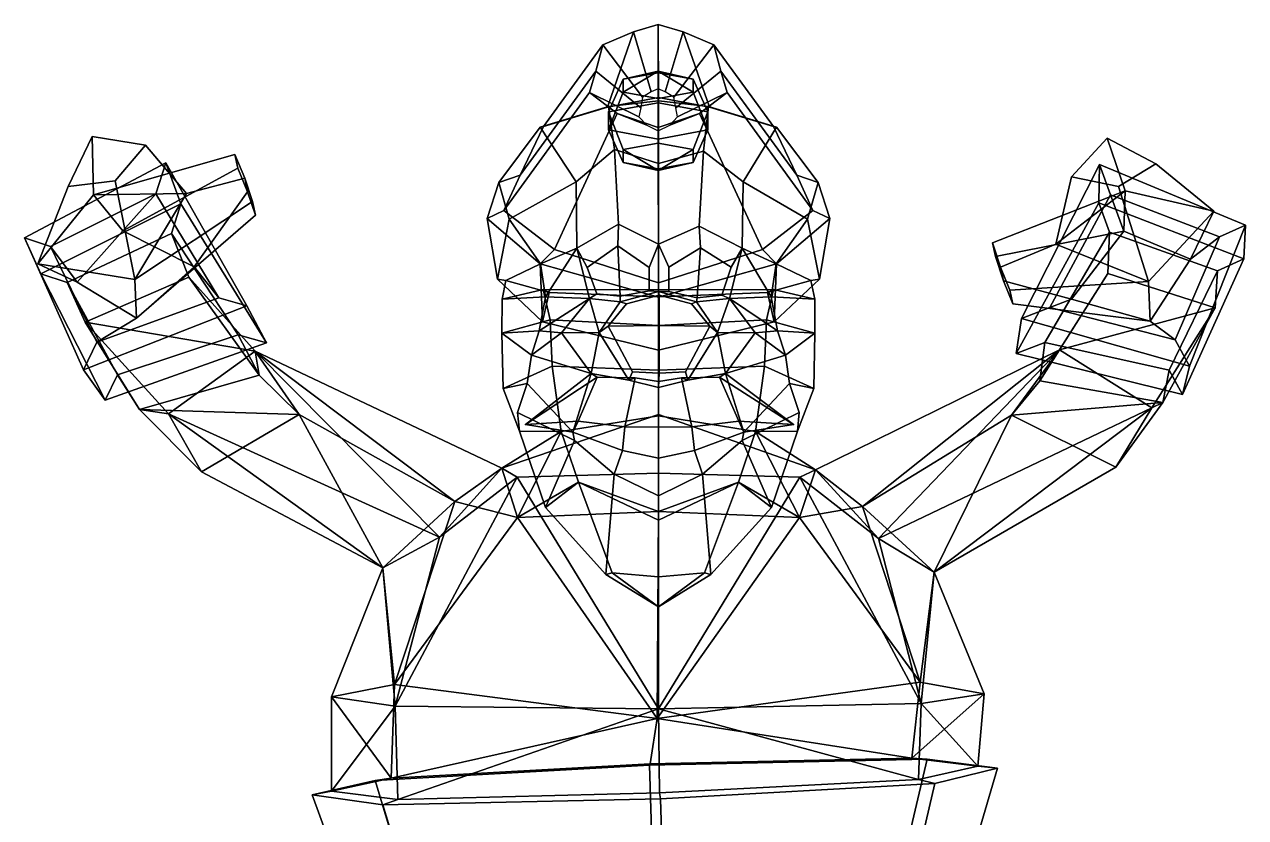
# Model space of a CAD drawing. Extents: x -248 to 226, y -170 to 325.
# Drawn here: x -247.9 to 226.1, y 16.7 to 324.8 of the extents above; entities that cross this region are included whole.
import ezdxf

# ---------------------------------------------------------------- set-up
doc = ezdxf.new("R2010")
doc.units = 0

msp = doc.modelspace()

# ---------------------------------------------------------------- linework, layer by layer
for p in [(-53.413139, 169.439423, 96.495125), (50.59343, 169.439423, 96.495125)]:
    msp.add_point(p)
for points in [[(-1.813574, 296.457397, 80.703506), (-1.841567, 324.837952, 13.379456), (-11.468075, 321.921143, 12.008176), (-21.601837, 292.663422, 74.309303)], [(-1.893398, 299.833008, -43.784161), (-4.58882, 298.639954, -43.368164), (-11.468075, 321.921143, 12.008176), (-1.841567, 324.837952, 13.379456)], [(-1.893398, 299.833008, -43.784161), (-1.841567, 324.837952, 13.379456), (7.78494, 321.921143, 12.008179), (0.802024, 298.639954, -43.368164)], [(-1.813574, 296.457397, 80.703506), (17.974686, 292.663422, 74.309303), (7.78494, 321.921143, 12.008179), (-1.841567, 324.837952, 13.379456)], [(-46.462143, 285.148621, 63.738426), (-21.601837, 292.663422, 74.309303), (-11.468075, 321.921143, 12.008176), (-23.398434, 316.923218, 9.658482)], [(-4.58882, 298.639954, -43.368164), (-7.929321, 296.595673, -42.65535), (-23.398434, 316.923218, 9.658482), (-11.468075, 321.921143, 12.008176)], [(0.802024, 298.639954, -43.368164), (7.78494, 321.921143, 12.008179), (19.715298, 316.923187, 9.658488), (4.142524, 296.595673, -42.655346)], [(42.834999, 285.148621, 63.738426), (19.715298, 316.923187, 9.658488), (7.78494, 321.921143, 12.008179), (17.974686, 292.663422, 74.309303)], [(-55.502674, 266.30191, 42.690723), (-46.462143, 285.148621, 63.738426), (-23.398434, 316.923218, 9.658482), (-26.077063, 306.629059, 4.81891)], [(-7.929321, 296.595673, -42.65535), (-8.679338, 292.385132, -41.18716), (-26.077063, 306.629059, 4.81891), (-23.398434, 316.923218, 9.658482)], [(4.142524, 296.595673, -42.655346), (19.715298, 316.923187, 9.658488), (22.393921, 306.629059, 4.818917), (4.892538, 292.385132, -41.187157)], [(51.87553, 266.30191, 42.690727), (22.393921, 306.629059, 4.818917), (19.715298, 316.923187, 9.658488), (42.834999, 285.148621, 63.738426)], [(-61.772614, 252.550323, 23.998013), (-55.502674, 266.30191, 42.690723), (-26.077063, 306.629059, 4.81891), (-28.529421, 298.325378, 0.915106)], [(-8.679338, 292.385132, -41.18716), (-9.365998, 288.988708, -40.002857), (-28.529421, 298.325378, 0.915106), (-26.077063, 306.629059, 4.81891)], [(-1.883415, 294.431396, -29.223549), (-1.883412, 306.019531, -39.895397), (-15.492301, 303.524048, -46.930126), (-21.129311, 290.902252, -39.172138)], [(-21.129311, 290.902252, -39.172138), (-15.492301, 303.524048, -46.930126), (-15.492297, 298.533081, -60.999577), (-21.129305, 283.843964, -59.06942)], [(-1.883412, 306.019531, -39.895397), (-1.883408, 306.684845, -55.97134), (-15.492301, 303.524048, -46.930126)], [(-15.492301, 303.524048, -46.930126), (-1.883408, 306.684845, -55.97134), (-15.492297, 298.533081, -60.999577)], [(-1.883408, 306.684845, -55.97134), (-1.883405, 296.037567, -68.034355), (-15.492297, 298.533081, -60.999577)], [(-1.883415, 294.431396, -29.223549), (17.362482, 290.902252, -39.172127), (11.725513, 303.524048, -46.930119), (-1.883412, 306.019531, -39.895397)], [(-1.883412, 306.019531, -39.895397), (11.725513, 303.524048, -46.930119), (-1.883408, 306.684845, -55.97134)], [(-1.883408, 306.684845, -55.97134), (11.725516, 298.533081, -60.999565), (-1.883405, 296.037567, -68.034355)], [(11.725513, 303.524048, -46.930119), (11.725516, 298.533081, -60.999565), (-1.883408, 306.684845, -55.97134)], [(4.892538, 292.385132, -41.187157), (22.393921, 306.629059, 4.818917), (24.846283, 298.325378, 0.915114), (5.579199, 288.988708, -40.002853)], [(17.362482, 290.902252, -39.172127), (17.362488, 283.843933, -59.069408), (11.725516, 298.533081, -60.999565), (11.725513, 303.524048, -46.930119)], [(58.14547, 252.550293, 23.998014), (24.846283, 298.325378, 0.915114), (22.393921, 306.629059, 4.818917), (51.87553, 266.30191, 42.690727)], [(-42.184704, 237.411621, 8.574644), (-61.772614, 252.550323, 23.998013), (-28.529421, 298.325378, 0.915106), (-17.81176, 290.208313, -2.900937)], [(-9.365998, 288.988708, -40.002857), (-6.365054, 285.66864, -38.84515), (-17.81176, 290.208313, -2.900937), (-28.529421, 298.325378, 0.915106)], [(-1.813574, 295.208679, 85.445465), (-1.813574, 296.457397, 80.703506), (-21.601837, 292.663422, 74.309303), (-21.213173, 292.98526, 79.699554)], [(-1.813576, 270.851593, 101.093689), (-1.813574, 295.208679, 85.445465), (-21.213173, 292.98526, 79.699554), (-18.856348, 276.205322, 93.441811)], [(-1.883415, 294.431396, -29.223549), (-21.129311, 290.902252, -39.172138), (-15.492303, 276.213135, -37.241924), (-1.883414, 278.708618, -30.207195)], [(-15.492297, 298.533081, -60.999577), (-1.883405, 296.037567, -68.034355), (-1.883405, 280.314789, -69.018028), (-21.129305, 283.843964, -59.06942)], [(-1.883415, 294.431396, -29.223549), (-1.883414, 278.708618, -30.207195), (11.725509, 276.213135, -37.241913), (17.362482, 290.902252, -39.172127)], [(11.725516, 298.533081, -60.999565), (17.362488, 283.843933, -59.069408), (-1.883405, 280.314789, -69.018028), (-1.883405, 296.037567, -68.034355)], [(-1.813576, 270.851593, 101.093689), (15.63292, 275.529144, 93.883102), (17.586021, 292.98526, 79.699554), (-1.813574, 295.208679, 85.445465)], [(-1.813574, 295.208679, 85.445465), (17.586021, 292.98526, 79.699554), (17.974686, 292.663422, 74.309303), (-1.813574, 296.457397, 80.703506)], [(5.579199, 288.988708, -40.002853), (24.846283, 298.325378, 0.915114), (14.128613, 290.208313, -2.900933), (2.57825, 285.66864, -38.84515)], [(38.557545, 237.411621, 8.574646), (14.128613, 290.208313, -2.900933), (24.846283, 298.325378, 0.915114), (58.14547, 252.550293, 23.998014)], [(-18.856348, 276.205322, 93.441811), (-21.213173, 292.98526, 79.699554), (-47.704494, 284.960144, 69.068481), (-33.797085, 263.693451, 87.527695)], [(-21.213173, 292.98526, 79.699554), (-21.601837, 292.663422, 74.309303), (-46.462143, 285.148621, 63.738426), (-47.704494, 284.960144, 69.068481)], [(-1.813577, 224.442627, -6.000976), (-42.184704, 237.411621, 8.574644), (-17.81176, 290.208313, -2.900937), (-1.841574, 284.739929, -5.47179)], [(-21.129311, 290.902252, -39.172138), (-21.129305, 283.843964, -59.06942), (-15.4923, 271.222168, -51.311371), (-15.492303, 276.213135, -37.241924)], [(-6.365054, 285.66864, -38.84515), (-1.893402, 283.431946, -38.065243), (-1.841574, 284.739929, -5.47179), (-17.81176, 290.208313, -2.900937)], [(2.57825, 285.66864, -38.84515), (14.128613, 290.208313, -2.900933), (-1.841574, 284.739929, -5.47179), (-1.893402, 283.431946, -38.065243)], [(-1.813577, 224.442627, -6.000976), (-1.841574, 284.739929, -5.47179), (14.128613, 290.208313, -2.900933), (38.557545, 237.411621, 8.574646)], [(17.362482, 290.902252, -39.172127), (11.725509, 276.213135, -37.241913), (11.725512, 271.222168, -51.311363), (17.362488, 283.843933, -59.069408)], [(15.63292, 275.529144, 93.883102), (31.041971, 263.693451, 87.527702), (44.077351, 284.960144, 69.068481), (17.586021, 292.98526, 79.699554)], [(17.586021, 292.98526, 79.699554), (44.077351, 284.960144, 69.068481), (42.834999, 285.148621, 63.738426), (17.974686, 292.663422, 74.309303)], [(-47.704494, 284.960144, 69.068481), (-46.462143, 285.148621, 63.738426), (-55.502674, 266.30191, 42.690723), (-63.801353, 263.389435, 45.846539)], [(-33.797085, 263.693451, 87.527695), (-47.704494, 284.960144, 69.068481), (-63.801353, 263.389435, 45.846539), (-59.754292, 249.1474, 74.25824)], [(31.041971, 263.693451, 87.527702), (56.127144, 249.1474, 74.25824), (60.174206, 263.389435, 45.846542), (44.077351, 284.960144, 69.068481)], [(44.077351, 284.960144, 69.068481), (60.174206, 263.389435, 45.846542), (51.87553, 266.30191, 42.690727), (42.834999, 285.148621, 63.738426)], [(-231.010559, 261.83725, 195.453751), (-221.608002, 281.278259, 198.486115), (-221.176575, 258.592224, 133.248474), (-242.788651, 231.794189, 144.835037)], [(-212.694489, 264.001587, 209.846008), (-200.931259, 277.901917, 203.319778), (-221.608002, 281.278259, 198.486115), (-231.010559, 261.83725, 195.453751)], [(-200.931259, 277.901917, 203.319778), (-185.027969, 259.170502, 154.358673), (-221.176575, 258.592224, 133.248474), (-221.608002, 281.278259, 198.486115)], [(-15.4923, 271.222168, -51.311371), (-21.129305, 283.843964, -59.06942), (-1.883405, 280.314789, -69.018028), (-1.883407, 268.726685, -58.346149)], [(11.725512, 271.222168, -51.311363), (-1.883407, 268.726685, -58.346149), (-1.883405, 280.314789, -69.018028), (17.362488, 283.843933, -59.069408)], [(158.518997, 265.571259, 201.736557), (172.357208, 280.592896, 195.017548), (179.34166, 260.117859, 129.421951), (152.47113, 239.433533, 153.974564)], [(176.858475, 261.827576, 206.618484), (191.242599, 270.696289, 190.440002), (172.357208, 280.592896, 195.017548), (158.518997, 265.571259, 201.736557)], [(191.242599, 270.696289, 190.440002), (213.757523, 252.223633, 137.948044), (179.34166, 260.117859, 129.421951), (172.357208, 280.592896, 195.017548)], [(-212.694489, 264.001587, 209.846008), (-205.104584, 225.738159, 152.950684), (-185.027969, 259.170502, 154.358673), (-200.931259, 277.901917, 203.319778)], [(-18.856348, 276.205322, 93.441811), (-33.797085, 263.693451, 87.527695), (-33.504375, 237.858215, 93.541519), (-17.287659, 247.240112, 104.355225)], [(-1.813576, 270.851593, 101.093689), (-18.856348, 276.205322, 93.441811), (-17.287659, 247.240112, 104.355225), (-1.813578, 239.397949, 107.208168)], [(-1.883414, 278.708618, -30.207195), (-15.492303, 276.213135, -37.241924), (-1.88342, 268.061371, -42.270145)], [(-15.492303, 276.213135, -37.241924), (-15.4923, 271.222168, -51.311371), (-1.88342, 268.061371, -42.270145)], [(-1.883414, 278.708618, -30.207195), (-1.88342, 268.061371, -42.270145), (11.725509, 276.213135, -37.241913)], [(11.725509, 276.213135, -37.241913), (-1.88342, 268.061371, -42.270145), (11.725512, 271.222168, -51.311363)], [(-1.813576, 270.851593, 101.093689), (-1.813578, 239.397949, 107.208168), (14.064224, 246.458923, 104.443481), (15.63292, 275.529144, 93.883102)], [(15.63292, 275.529144, 93.883102), (14.064224, 246.458923, 104.443481), (30.749256, 237.858215, 93.541519), (31.041971, 263.693451, 87.527702)], [(-247.935455, 241.926727, 101.74865), (-193.038498, 271.009979, 99.54921), (-187.213577, 255.189148, 71.886337), (-241.625198, 227.972168, 72.380867)], [(-247.935455, 241.926727, 101.74865), (-237.836441, 238.554688, 105.796829), (-196.910049, 258.958496, 104.555634), (-193.038498, 271.009979, 99.54921)], [(-166.237793, 274.319458, 148.898087), (-165.043549, 269.001221, 137.161285), (-209.768616, 244.678558, 101.856155), (-221.176575, 258.592224, 133.248474)], [(-162.406799, 265.128998, 154.388855), (-166.237793, 274.319458, 148.898087), (-221.176575, 258.592224, 133.248474), (-185.027969, 259.170502, 154.358673)], [(-161.653488, 215.563416, 135.132568), (-193.038498, 271.009979, 99.54921), (-196.910049, 258.958496, 104.555634), (-172.471313, 218.582489, 131.087677)], [(-153.933517, 201.178131, 106.310234), (-187.213577, 255.189148, 71.886337), (-193.038498, 271.009979, 99.54921), (-161.653488, 215.563416, 135.132568)], [(-162.406799, 265.128998, 154.388855), (-161.328598, 259.763336, 142.641617), (-165.043549, 269.001221, 137.161285), (-166.237793, 274.319458, 148.898087)], [(-1.88342, 268.061371, -42.270145), (-15.4923, 271.222168, -51.311371), (-1.883407, 268.726685, -58.346149)], [(-1.88342, 268.061371, -42.270145), (-1.883407, 268.726685, -58.346149), (11.725512, 271.222168, -51.311363)], [(137.137772, 196.921814, 101.51252), (139.211212, 210.571381, 131.623184), (169.39357, 270.468567, 102.867844), (169.171524, 255.519714, 74.128571)], [(139.211212, 210.571381, 131.623184), (150.120117, 214.820282, 129.289978), (173.745941, 258.621307, 107.965935), (169.39357, 270.468567, 102.867844)], [(226.141708, 246.784668, 111.98214), (225.488586, 233.726776, 81.550575), (169.171524, 255.519714, 74.128571), (169.39357, 270.468567, 102.867844)], [(226.141708, 246.784668, 111.98214), (169.39357, 270.468567, 102.867844), (173.745941, 258.621307, 107.965935), (215.976563, 242.254578, 114.410393)], [(176.858475, 261.827576, 206.618484), (188.410141, 224.900848, 149.506729), (213.757523, 252.223633, 137.948044), (191.242599, 270.696289, 190.440002)], [(-161.328598, 259.763336, 142.641617), (-182.004105, 230.623779, 113.373299), (-209.768616, 244.678558, 101.856155), (-165.043549, 269.001221, 137.161285)], [(-63.801353, 263.389435, 45.846539), (-55.502674, 266.30191, 42.690723), (-61.772614, 252.550323, 23.998013), (-68.327042, 249.451416, 24.040426)], [(60.174206, 263.389435, 45.846542), (64.699898, 249.451416, 24.04043), (58.14547, 252.550293, 23.998014), (51.87553, 266.30191, 42.690727)], [(176.858475, 261.827576, 206.618484), (158.518997, 265.571259, 201.736557), (152.47113, 239.433533, 153.974564), (188.410141, 224.900848, 149.506729)], [(-212.694489, 264.001587, 209.846008), (-231.010559, 261.83725, 195.453751), (-242.788651, 231.794189, 144.835037), (-205.104584, 225.738159, 152.950684)], [(-159.434402, 256.033051, 159.780457), (-162.406799, 265.128998, 154.388855), (-185.027969, 259.170502, 154.358673), (-205.104584, 225.738159, 152.950684)], [(-159.434402, 256.033051, 159.780457), (-158.24733, 250.694855, 148.008301), (-161.328598, 259.763336, 142.641617), (-162.406799, 265.128998, 154.388855)], [(-59.754292, 249.1474, 74.25824), (-63.801353, 263.389435, 45.846539), (-68.327042, 249.451416, 24.040426), (-64.327713, 225.882294, 44.39817)], [(-47.588753, 231.880981, 77.827042), (-33.504375, 237.858215, 93.541519), (-33.797085, 263.693451, 87.527695), (-59.754292, 249.1474, 74.25824)], [(43.961597, 231.880981, 77.827042), (56.127144, 249.1474, 74.25824), (31.041971, 263.693451, 87.527702), (30.749256, 237.858215, 93.541519)], [(56.127144, 249.1474, 74.25824), (60.700558, 225.882263, 44.398174), (64.699898, 249.451416, 24.04043), (60.174206, 263.389435, 45.846542)], [(-242.788651, 231.794189, 144.835037), (-221.176575, 258.592224, 133.248474), (-209.768616, 244.678558, 101.856155), (-227.404694, 224.691528, 109.40757)], [(-227.404694, 224.691528, 109.40757), (-209.768616, 244.678558, 101.856155), (-196.910049, 258.958496, 104.555634), (-237.836441, 238.554688, 105.796829)], [(-182.004105, 230.623779, 113.373299), (-172.471313, 218.582489, 131.087677), (-196.910049, 258.958496, 104.555634), (-209.768616, 244.678558, 101.856155)], [(-159.434402, 256.033051, 159.780457), (-205.104584, 225.738159, 152.950684), (-204.487869, 210.670288, 120.308907), (-158.24733, 250.694855, 148.008301)], [(-158.24733, 250.694855, 148.008301), (-204.487869, 210.670288, 120.308907), (-182.004105, 230.623779, 113.373299), (-161.328598, 259.763336, 142.641617)], [(127.924568, 239.960693, 150.88118), (179.34166, 260.117859, 129.421951), (178.908676, 244.492615, 99.980652), (129.045425, 234.617676, 139.148392)], [(130.985168, 230.510315, 156.414047), (152.47113, 239.433533, 153.974564), (179.34166, 260.117859, 129.421951), (127.924568, 239.960693, 150.88118)], [(158.565781, 218.100586, 111.455566), (178.908676, 244.492615, 99.980652), (173.745941, 258.621307, 107.965935), (150.120117, 214.820282, 129.289978)], [(204.769363, 233.689667, 108.931732), (215.976563, 242.254578, 114.410393), (173.745941, 258.621307, 107.965935), (178.908676, 244.492615, 99.980652)], [(213.757523, 252.223633, 137.948044), (204.769363, 233.689667, 108.931732), (178.908676, 244.492615, 99.980652), (179.34166, 260.117859, 129.421951)], [(-241.625198, 227.972168, 72.380867), (-187.213577, 255.189148, 71.886337), (-190.836044, 243.664459, 76.692802), (-231.389969, 224.514404, 76.503471)], [(-153.933517, 201.178131, 106.310234), (-164.956863, 204.215881, 102.207535), (-190.836044, 243.664459, 76.692802), (-187.213577, 255.189148, 71.886337)], [(-68.327042, 249.451416, 24.040426), (-61.772614, 252.550323, 23.998013), (-42.184704, 237.411621, 8.574644), (-47.713421, 231.867279, 7.644944)], [(64.699898, 249.451416, 24.04043), (44.086266, 231.867279, 7.644946), (38.557545, 237.411621, 8.574646), (58.14547, 252.550293, 23.998014)], [(137.137772, 196.921814, 101.51252), (169.171524, 255.519714, 74.128571), (173.252365, 244.181641, 79.010948), (148.255264, 201.212036, 99.152489)], [(225.488586, 233.726776, 81.550575), (215.187698, 229.094574, 84.029808), (173.252365, 244.181641, 79.010948), (169.171524, 255.519714, 74.128571)], [(188.410141, 224.900848, 149.506729), (189.057068, 209.592529, 119.916183), (204.769363, 233.689667, 108.931732), (213.757523, 252.223633, 137.948044)], [(-64.327713, 225.882294, 44.39817), (-68.327042, 249.451416, 24.040426), (-47.713421, 231.867279, 7.644944), (-46.818092, 209.296234, 23.993988)], [(-59.754292, 249.1474, 74.25824), (-64.327713, 225.882294, 44.39817), (-61.022167, 225.398315, 42.316868), (-47.588753, 231.880981, 77.827042)], [(-17.546507, 238.771973, 104.469688), (-17.287659, 247.240112, 104.355225), (-33.504375, 237.858215, 93.541519), (-29.483639, 230.403259, 94.654114)], [(-17.546507, 238.771973, 104.469688), (-5.398633, 230.400055, 106.095718), (-1.813578, 239.397949, 107.208168), (-17.287659, 247.240112, 104.355225)], [(60.700558, 225.882263, 44.398174), (43.190941, 209.296234, 23.99399), (44.086266, 231.867279, 7.644946), (64.699898, 249.451416, 24.04043)], [(56.127144, 249.1474, 74.25824), (43.961597, 231.880981, 77.827042), (57.39502, 225.398315, 42.316872), (60.700558, 225.882263, 44.398174)], [(204.423172, 192.089966, 138.194427), (226.141708, 246.784668, 111.98214), (215.976563, 242.254578, 114.410393), (198.790054, 202.353821, 133.853119)], [(201.718323, 180.997375, 105.987389), (225.488586, 233.726776, 81.550575), (226.141708, 246.784668, 111.98214), (204.423172, 192.089966, 138.194427)], [(-216.626587, 178.842041, 102.445351), (-225.022888, 190.692078, 133.376465), (-247.935455, 241.926727, 101.74865), (-241.625198, 227.972168, 72.380867)], [(-225.022888, 190.692078, 133.376465), (-219.845688, 201.327515, 129.375137), (-237.836441, 238.554688, 105.796829), (-247.935455, 241.926727, 101.74865)], [(-231.389969, 224.514404, 76.503471), (-190.836044, 243.664459, 76.692802), (-184.049515, 226.576111, 45.561184), (-224.359558, 209.202209, 44.556633)], [(-184.049515, 226.576111, 45.561184), (-190.836044, 243.664459, 76.692802), (-164.956863, 204.215881, 102.207535), (-156.761765, 188.547821, 70.711342)], [(14.571095, 238.076782, 104.268639), (14.064224, 246.458923, 104.443481), (-1.813578, 239.397949, 107.208168), (2.224615, 230.519318, 106.276031)], [(14.571095, 238.076782, 104.268639), (26.49044, 230.522705, 92.15062), (30.749256, 237.858215, 93.541519), (14.064224, 246.458923, 104.443481)], [(132.225403, 225.199341, 144.657959), (129.045425, 234.617676, 139.148392), (178.908676, 244.492615, 99.980652), (158.565781, 218.100586, 111.455566)], [(172.700943, 228.047913, 46.659046), (146.221512, 186.371063, 66.285088), (148.255264, 201.212036, 99.152489), (173.252365, 244.181641, 79.010948)], [(215.187698, 229.094574, 84.029808), (214.327408, 214.742432, 50.89727), (172.700943, 228.047913, 46.659046), (173.252365, 244.181641, 79.010948)], [(189.057068, 209.592529, 119.916183), (198.790054, 202.353821, 133.853119), (215.976563, 242.254578, 114.410393), (204.769363, 233.689667, 108.931732)], [(-204.487869, 210.670288, 120.308907), (-227.404694, 224.691528, 109.40757), (-237.836441, 238.554688, 105.796829), (-219.845688, 201.327515, 129.375137)], [(-47.713421, 231.867279, 7.644944), (-42.184704, 237.411621, 8.574644), (-1.813577, 224.442627, -6.000976), (-1.813578, 218.926941, -7.836908)], [(-45.616001, 218.933289, 78.655991), (-33.504375, 237.858215, 93.541519), (-47.588753, 231.880981, 77.827042)], [(-28.574108, 218.372681, 98.549278), (-33.504375, 237.858215, 93.541519), (-45.616001, 218.933289, 78.655991)], [(-25.736637, 220.213379, 97.547935), (-29.483639, 230.403259, 94.654114), (-33.504375, 237.858215, 93.541519), (-28.574108, 218.372681, 98.549278)], [(-16.64715, 219.278839, 102.64016), (-17.546507, 238.771973, 104.469688), (-29.483639, 230.403259, 94.654114), (-25.736637, 220.213379, 97.547935)], [(-5.398633, 230.400055, 106.095718), (-17.546507, 238.771973, 104.469688), (-16.64715, 219.278839, 102.64016), (-5.398633, 221.282776, 106.939919)], [(-5.398633, 221.282776, 106.939919), (-1.813578, 221.03537, 110.144325), (-1.813578, 239.397949, 107.208168), (-5.398633, 230.400055, 106.095718)], [(2.224615, 221.014709, 107.318275), (2.224615, 230.519318, 106.276031), (-1.813578, 239.397949, 107.208168), (-1.813578, 221.03537, 110.144325)], [(44.086266, 231.867279, 7.644946), (-1.813578, 218.926941, -7.836908), (-1.813577, 224.442627, -6.000976), (38.557545, 237.411621, 8.574646)], [(2.224615, 230.519318, 106.276031), (2.224615, 221.014709, 107.318275), (13.254082, 218.666443, 102.009949), (14.571095, 238.076782, 104.268639)], [(13.254082, 218.666443, 102.009949), (22.816406, 219.662476, 95.723228), (26.49044, 230.522705, 92.15062), (14.571095, 238.076782, 104.268639)], [(22.816406, 219.662476, 95.723228), (25.818991, 218.372681, 98.549278), (30.749256, 237.858215, 93.541519), (26.49044, 230.522705, 92.15062)], [(25.818991, 218.372681, 98.549278), (41.988842, 218.933289, 78.655991), (30.749256, 237.858215, 93.541519)], [(41.988842, 218.933289, 78.655991), (43.961597, 231.880981, 77.827042), (30.749256, 237.858215, 93.541519)], [(130.985168, 230.510315, 156.414047), (127.924568, 239.960693, 150.88118), (129.045425, 234.617676, 139.148392), (132.225403, 225.199341, 144.657959)], [(134.657898, 221.650635, 161.767365), (188.410141, 224.900848, 149.506729), (152.47113, 239.433533, 153.974564), (130.985168, 230.510315, 156.414047)], [(201.718323, 180.997375, 105.987389), (196.489883, 190.494507, 101.971054), (215.187698, 229.094574, 84.029808), (225.488586, 233.726776, 81.550575)], [(-205.104584, 225.738159, 152.950684), (-242.788651, 231.794189, 144.835037), (-227.404694, 224.691528, 109.40757), (-204.487869, 210.670288, 120.308907)], [(-216.626587, 178.842041, 102.445351), (-241.625198, 227.972168, 72.380867), (-231.389969, 224.514404, 76.503471), (-211.820374, 188.684631, 98.745857)], [(-204.487869, 210.670288, 120.308907), (-219.845688, 201.327515, 129.375137), (-172.471313, 218.582489, 131.087677), (-182.004105, 230.623779, 113.373299)], [(-47.588753, 231.880981, 77.827042), (-61.022167, 225.398315, 42.316868), (-62.526577, 218.117188, 42.462151), (-45.616001, 218.933289, 78.655991)], [(-46.818092, 209.296234, 23.993988), (-47.713421, 231.867279, 7.644944), (-1.813578, 218.926941, -7.836908), (-1.81358, 198.252716, 7.595798)], [(43.190941, 209.296234, 23.99399), (-1.81358, 198.252716, 7.595798), (-1.813578, 218.926941, -7.836908), (44.086266, 231.867279, 7.644946)], [(43.961597, 231.880981, 77.827042), (41.988842, 218.933289, 78.655991), (58.899422, 218.117188, 42.462151), (57.39502, 225.398315, 42.316872)], [(134.657898, 221.650635, 161.767365), (130.985168, 230.510315, 156.414047), (132.225403, 225.199341, 144.657959), (135.79303, 216.294922, 149.998062)], [(146.221512, 186.371063, 66.285088), (172.700943, 228.047913, 46.659046), (153.870621, 198.437408, 7.122759)], [(214.327408, 214.742432, 50.89727), (153.870621, 198.437408, 7.122759), (172.700943, 228.047913, 46.659046)], [(194.047592, 177.902405, 68.118996), (214.327408, 214.742432, 50.89727), (215.187698, 229.094574, 84.029808), (196.489883, 190.494507, 101.971054)], [(-203.299179, 175.26062, 66.223991), (-211.820374, 188.684631, 98.745857), (-231.389969, 224.514404, 76.503471), (-224.359558, 209.202209, 44.556633)], [(-224.359558, 209.202209, 44.556633), (-184.049515, 226.576111, 45.561184), (-158.319244, 197.913391, 9.450586)], [(-156.761765, 188.547821, 70.711342), (-158.319244, 197.913391, 9.450586), (-184.049515, 226.576111, 45.561184)], [(-64.327713, 225.882294, 44.39817), (-46.818092, 209.296234, 23.993988), (-44.231964, 220.739075, 17.009756), (-61.022167, 225.398315, 42.316868)], [(-62.526577, 218.117188, 42.462151), (-61.022167, 225.398315, 42.316868), (-44.231964, 220.739075, 17.009756), (-46.544327, 221.79657, 12.67251)], [(60.700558, 225.882263, 44.398174), (57.39502, 225.398315, 42.316872), (40.604813, 220.739075, 17.009756), (43.190941, 209.296234, 23.99399)], [(58.899422, 218.117188, 42.462151), (42.917168, 221.79657, 12.67251), (40.604813, 220.739075, 17.009756), (57.39502, 225.398315, 42.316872)], [(135.79303, 216.294922, 149.998062), (132.225403, 225.199341, 144.657959), (158.565781, 218.100586, 111.455566), (189.057068, 209.592529, 119.916183)], [(134.657898, 221.650635, 161.767365), (135.79303, 216.294922, 149.998062), (189.057068, 209.592529, 119.916183), (188.410141, 224.900848, 149.506729)], [(-225.022888, 190.692078, 133.376465), (-161.653488, 215.563416, 135.132568), (-172.471313, 218.582489, 131.087677), (-219.845688, 201.327515, 129.375137)], [(-62.548359, 204.923218, 44.641083), (-62.526577, 218.117188, 42.462151), (-46.544327, 221.79657, 12.67251), (-43.799549, 210.099487, 11.188781)], [(-45.616001, 218.933289, 78.655991), (-62.526577, 218.117188, 42.462151), (-62.548359, 204.923218, 44.641083), (-48.05777, 205.834167, 78.504814)], [(-48.05777, 205.834167, 78.504814), (-28.574108, 218.372681, 98.549278), (-45.616001, 218.933289, 78.655991)], [(-39.403793, 205.017395, 101.72583), (-28.574108, 218.372681, 98.549278), (-48.05777, 205.834167, 78.504814)], [(-46.818092, 209.296234, 23.993988), (-1.81358, 198.252716, 7.595798), (-1.813578, 218.932617, 0.388861), (-44.231964, 220.739075, 17.009756)], [(-46.544327, 221.79657, 12.67251), (-44.231964, 220.739075, 17.009756), (-1.813578, 218.932617, 0.388861), (-1.813578, 221.722351, -2.405132)], [(-43.799549, 210.099487, 11.188781), (-46.544327, 221.79657, 12.67251), (-1.813578, 221.722351, -2.405132), (-1.813578, 207.846191, -0.945824)], [(-39.403793, 205.017395, 101.72583), (-24.772034, 205.170776, 104.760262), (-28.574108, 218.372681, 98.549278)], [(-16.64715, 219.278839, 102.64016), (-25.736637, 220.213379, 97.547935), (-28.574108, 218.372681, 98.549278), (-16.614258, 217.091797, 104.835991)], [(-24.772034, 205.170776, 104.760262), (-16.614258, 217.091797, 104.835991), (-28.574108, 218.372681, 98.549278)], [(-1.555196, 207.832092, 128.666168), (-1.555196, 219.649017, 124.536148), (-14.17807, 216.214783, 121.01963), (-21.254398, 207.650421, 122.216965)], [(-16.64715, 219.278839, 102.64016), (-16.614258, 217.091797, 104.835991), (-1.813578, 221.03537, 110.144325), (-5.398633, 221.282776, 106.939919)], [(-1.555196, 219.649017, 124.536148), (-1.813578, 221.03537, 110.144325), (-16.614258, 217.091797, 104.835991), (-14.17807, 216.214783, 121.01963)], [(43.190941, 209.296234, 23.99399), (40.604813, 220.739075, 17.009756), (-1.813578, 218.932617, 0.388861), (-1.81358, 198.252716, 7.595798)], [(42.917168, 221.79657, 12.67251), (-1.813578, 221.722351, -2.405132), (-1.813578, 218.932617, 0.388861), (40.604813, 220.739075, 17.009756)], [(40.172394, 210.099487, 11.188781), (-1.813578, 207.846191, -0.945824), (-1.813578, 221.722351, -2.405132), (42.917168, 221.79657, 12.67251)], [(-1.555196, 219.649017, 124.536148), (11.067677, 216.214783, 121.01963), (12.987101, 217.091797, 104.835991), (-1.813578, 221.03537, 110.144325)], [(13.254082, 218.666443, 102.009949), (2.224615, 221.014709, 107.318275), (-1.813578, 221.03537, 110.144325), (12.987101, 217.091797, 104.835991)], [(-1.555196, 207.832092, 128.666168), (18.144005, 207.650421, 122.216965), (11.067677, 216.214783, 121.01963), (-1.555196, 219.649017, 124.536148)], [(13.254082, 218.666443, 102.009949), (12.987101, 217.091797, 104.835991), (25.818991, 218.372681, 98.549278), (22.816406, 219.662476, 95.723228)], [(21.144878, 205.170776, 104.760262), (25.818991, 218.372681, 98.549278), (12.987101, 217.091797, 104.835991)], [(35.776638, 205.017395, 101.72583), (25.818991, 218.372681, 98.549278), (21.144878, 205.170776, 104.760262)], [(44.430618, 205.834167, 78.504814), (41.988842, 218.933289, 78.655991), (25.818991, 218.372681, 98.549278)], [(35.776638, 205.017395, 101.72583), (44.430618, 205.834167, 78.504814), (25.818991, 218.372681, 98.549278)], [(58.921207, 204.923218, 44.641083), (40.172394, 210.099487, 11.188781), (42.917168, 221.79657, 12.67251), (58.899422, 218.117188, 42.462151)], [(41.988842, 218.933289, 78.655991), (44.430618, 205.834167, 78.504814), (58.921207, 204.923218, 44.641083), (58.899422, 218.117188, 42.462151)], [(189.057068, 209.592529, 119.916183), (158.565781, 218.100586, 111.455566), (150.120117, 214.820282, 129.289978), (198.790054, 202.353821, 133.853119)], [(-216.626587, 178.842041, 102.445351), (-153.933517, 201.178131, 106.310234), (-161.653488, 215.563416, 135.132568), (-225.022888, 190.692078, 133.376465)], [(-21.254398, 207.650421, 122.216965), (-14.17807, 216.214783, 121.01963), (-16.614258, 217.091797, 104.835991), (-24.772034, 205.170776, 104.760262)], [(18.144005, 207.650421, 122.216965), (21.144878, 205.170776, 104.760262), (12.987101, 217.091797, 104.835991), (11.067677, 216.214783, 121.01963)], [(204.423172, 192.089966, 138.194427), (198.790054, 202.353821, 133.853119), (150.120117, 214.820282, 129.289978), (139.211212, 210.571381, 131.623184)], [(214.327408, 214.742432, 50.89727), (189.738876, 175.8927, -2.394366), (153.870621, 198.437408, 7.122759)], [(194.047592, 177.902405, 68.118996), (189.738876, 175.8927, -2.394366), (214.327408, 214.742432, 50.89727)], [(-224.359558, 209.202209, 44.556633), (-158.319244, 197.913391, 9.450586), (-191.992264, 173.508057, -1.909845)], [(-203.299179, 175.26062, 66.223991), (-224.359558, 209.202209, 44.556633), (-191.992264, 173.508057, -1.909845)], [(-62.112003, 183.368958, 46.003769), (-62.548359, 204.923218, 44.641083), (-43.799549, 210.099487, 11.188781), (-43.006832, 192.111816, 14.099627)], [(-43.006832, 192.111816, 14.099627), (-43.799549, 210.099487, 11.188781), (-1.813578, 207.846191, -0.945824), (-1.813578, 190.486115, 3.485335)], [(39.379677, 192.111816, 14.099627), (-1.813578, 190.486115, 3.485335), (-1.813578, 207.846191, -0.945824), (40.172394, 210.099487, 11.188781)], [(58.484856, 183.368958, 46.003769), (39.379677, 192.111816, 14.099627), (40.172394, 210.099487, 11.188781), (58.921207, 204.923218, 44.641083)], [(201.718323, 180.997375, 105.987389), (204.423172, 192.089966, 138.194427), (139.211212, 210.571381, 131.623184), (137.137772, 196.921814, 101.51252)], [(-216.626587, 178.842041, 102.445351), (-211.820374, 188.684631, 98.745857), (-164.956863, 204.215881, 102.207535), (-153.933517, 201.178131, 106.310234)], [(-156.761765, 188.547821, 70.711342), (-164.956863, 204.215881, 102.207535), (-211.820374, 188.684631, 98.745857), (-203.299179, 175.26062, 66.223991)], [(-48.05777, 205.834167, 78.504814), (-62.548359, 204.923218, 44.641083), (-51.123844, 196.310791, 77.948036)], [(-52.729588, 185.380859, 78.12674), (-51.123844, 196.310791, 77.948036), (-62.548359, 204.923218, 44.641083), (-62.112003, 183.368958, 46.003769)], [(-51.123844, 196.310791, 77.948036), (-39.403793, 205.017395, 101.72583), (-48.05777, 205.834167, 78.504814)], [(-27.907173, 189.204071, 98.608398), (-39.403793, 205.017395, 101.72583), (-51.123844, 196.310791, 77.948036)], [(-27.907173, 189.204071, 98.608398), (-24.772034, 205.170776, 104.760262), (-39.403793, 205.017395, 101.72583)], [(-13.280039, 186.583679, 104.511536), (-24.772034, 205.170776, 104.760262), (-27.907173, 189.204071, 98.608398)], [(-11.83007, 189.902435, 117.381271), (-21.254398, 207.650421, 122.216965), (-24.772034, 205.170776, 104.760262), (-13.280039, 186.583679, 104.511536)], [(-1.555196, 189.380981, 122.611298), (-1.555196, 207.832092, 128.666168), (-21.254398, 207.650421, 122.216965), (-11.83007, 189.902435, 117.381271)], [(-1.555196, 189.380981, 122.611298), (8.719679, 189.902435, 117.381271), (18.144005, 207.650421, 122.216965), (-1.555196, 207.832092, 128.666168)], [(8.719679, 189.902435, 117.381271), (9.652883, 186.583679, 104.511536), (21.144878, 205.170776, 104.760262), (18.144005, 207.650421, 122.216965)], [(9.652883, 186.583679, 104.511536), (24.280018, 189.204071, 98.608398), (21.144878, 205.170776, 104.760262)], [(24.280018, 189.204071, 98.608398), (35.776638, 205.017395, 101.72583), (21.144878, 205.170776, 104.760262)], [(24.280018, 189.204071, 98.608398), (47.496693, 196.310791, 77.948036), (35.776638, 205.017395, 101.72583)], [(47.496693, 196.310791, 77.948036), (44.430618, 205.834167, 78.504814), (35.776638, 205.017395, 101.72583)], [(44.430618, 205.834167, 78.504814), (47.496693, 196.310791, 77.948036), (58.921207, 204.923218, 44.641083)], [(49.102436, 185.380859, 78.12674), (58.484856, 183.368958, 46.003769), (58.921207, 204.923218, 44.641083), (47.496693, 196.310791, 77.948036)], [(201.718323, 180.997375, 105.987389), (137.137772, 196.921814, 101.51252), (148.255264, 201.212036, 99.152489), (196.489883, 190.494507, 101.971054)], [(146.221512, 186.371063, 66.285088), (194.047592, 177.902405, 68.118996), (196.489883, 190.494507, 101.971054), (148.255264, 201.212036, 99.152489)], [(-86.757996, 125.688385, -28.31391), (-191.992264, 173.508057, -1.909845), (-158.319244, 197.913391, 9.450586)], [(-80.846817, 139.478638, 48.530739), (-62.640808, 152.473206, 1.590628), (-158.319244, 197.913391, 9.450586)], [(-80.846817, 139.478638, 48.530739), (-158.319244, 197.913391, 9.450586), (-141.228683, 173.333191, 52.291992)], [(-86.757996, 125.688385, -28.31391), (-158.319244, 197.913391, 9.450586), (-62.640808, 152.473206, 1.590628)], [(-156.761765, 188.547821, 70.711342), (-141.228683, 173.333191, 52.291992), (-158.319244, 197.913391, 9.450586)], [(-52.729588, 185.380859, 78.12674), (-35.015182, 166.378113, 104.917747), (-27.907173, 189.204071, 98.608398), (-51.123844, 196.310791, 77.948036)], [(49.102436, 185.380859, 78.12674), (47.496693, 196.310791, 77.948036), (24.280018, 189.204071, 98.608398), (31.388025, 166.378113, 104.917747)], [(77.372353, 137.520813, 48.134827), (153.870621, 198.437408, 7.122759), (59.184628, 151.778381, 1.459239)], [(83.614548, 125.121338, -28.099724), (59.184628, 151.778381, 1.459239), (153.870621, 198.437408, 7.122759)], [(77.372353, 137.520813, 48.134827), (135.235321, 173.032135, 49.38802), (153.870621, 198.437408, 7.122759)], [(83.614548, 125.121338, -28.099724), (153.870621, 198.437408, 7.122759), (189.738876, 175.8927, -2.394366)], [(146.221512, 186.371063, 66.285088), (153.870621, 198.437408, 7.122759), (135.235321, 173.032135, 49.38802)], [(-55.783463, 166.757324, 50.112881), (-62.112003, 183.368958, 46.003769), (-43.006832, 192.111816, 14.099627), (-39.551262, 166.633484, 31.855993)], [(-39.551262, 166.633484, 31.855993), (-43.006832, 192.111816, 14.099627), (-1.813578, 190.486115, 3.485335), (-1.828679, 172.727783, 8.88728)], [(-1.555196, 189.380981, 122.611298), (-11.83007, 189.902435, 117.381271), (-13.280039, 186.583679, 104.511536), (-1.813578, 183.796326, 110.43103)], [(35.932804, 166.633484, 31.855993), (-1.828679, 172.727783, 8.88728), (-1.813578, 190.486115, 3.485335), (39.379677, 192.111816, 14.099627)], [(-1.555196, 189.380981, 122.611298), (-1.813578, 183.796326, 110.43103), (9.652883, 186.583679, 104.511536), (8.719679, 189.902435, 117.381271)], [(52.156307, 166.757324, 50.112881), (35.932804, 166.633484, 31.855993), (39.379677, 192.111816, 14.099627), (58.484856, 183.368958, 46.003769)], [(-203.299179, 175.26062, 66.223991), (-141.228683, 173.333191, 52.291992), (-156.761765, 188.547821, 70.711342)], [(-55.783463, 166.757324, 50.112881), (-56.452812, 174.122803, 81.29702), (-52.729588, 185.380859, 78.12674), (-62.112003, 183.368958, 46.003769)], [(-52.729588, 185.380859, 78.12674), (-56.452812, 174.122803, 81.29702), (-34.332012, 163.156372, 95.906563), (-35.015182, 166.378113, 104.917747)], [(-25.540983, 187.783447, 112.608627), (-27.907173, 189.204071, 98.608398), (-53.413139, 169.439423, 96.495125)], [(-53.413139, 169.439423, 96.495125), (-27.907173, 189.204071, 98.608398), (-35.015182, 166.378113, 104.917747)], [(-33.018185, 170.734711, 115.00264), (-25.540983, 187.783447, 112.608627), (-53.413139, 169.439423, 96.495125)], [(-10.843613, 187.521179, 112.725739), (-25.540983, 187.783447, 112.608627), (-33.018185, 170.734711, 115.00264), (-14.804565, 168.543396, 123.670204)], [(-25.540983, 187.783447, 112.608627), (-10.843613, 187.521179, 112.725739), (-13.280039, 186.583679, 104.511536), (-27.907173, 189.204071, 98.608398)], [(-14.804565, 168.543396, 123.670204), (-1.813578, 168.339905, 124.353912), (-1.813578, 186.107117, 115.474304), (-10.843613, 187.521179, 112.725739)], [(-1.813578, 186.107117, 115.474304), (-1.813578, 183.796326, 110.43103), (-13.280039, 186.583679, 104.511536), (-10.843613, 187.521179, 112.725739)], [(11.177408, 168.543396, 123.670204), (7.216457, 187.521179, 112.725739), (-1.813578, 186.107117, 115.474304), (-1.813578, 168.339905, 124.353912)], [(-1.813578, 186.107117, 115.474304), (7.216457, 187.521179, 112.725739), (9.652883, 186.583679, 104.511536), (-1.813578, 183.796326, 110.43103)], [(21.913828, 187.783447, 112.608627), (24.280018, 189.204071, 98.608398), (9.652883, 186.583679, 104.511536), (7.216457, 187.521179, 112.725739)], [(7.216457, 187.521179, 112.725739), (11.177408, 168.543396, 123.670204), (29.391029, 170.734711, 115.00264), (21.913828, 187.783447, 112.608627)], [(21.913828, 187.783447, 112.608627), (50.59343, 169.439423, 96.495125), (24.280018, 189.204071, 98.608398)], [(29.391029, 170.734711, 115.00264), (50.59343, 169.439423, 96.495125), (21.913828, 187.783447, 112.608627)], [(50.59343, 169.439423, 96.495125), (31.388025, 166.378113, 104.917747), (24.280018, 189.204071, 98.608398)], [(49.102436, 185.380859, 78.12674), (31.388025, 166.378113, 104.917747), (30.704855, 163.156372, 95.906563), (52.825665, 174.122803, 81.29702)], [(52.156307, 166.757324, 50.112881), (58.484856, 183.368958, 46.003769), (49.102436, 185.380859, 78.12674), (52.825665, 174.122803, 81.29702)], [(194.047592, 177.902405, 68.118996), (146.221512, 186.371063, 66.285088), (135.235321, 173.032135, 49.38802)], [(105.219383, 112.075653, 11.353313), (83.614548, 125.121338, -28.099724), (189.738876, 175.8927, -2.394366)], [(175.724319, 152.805084, 33.394409), (105.219383, 112.075653, 11.353313), (189.738876, 175.8927, -2.394366)], [(194.047592, 177.902405, 68.118996), (135.235321, 173.032135, 49.38802), (175.724319, 152.805084, 33.394409)], [(194.047592, 177.902405, 68.118996), (175.724319, 152.805084, 33.394409), (189.738876, 175.8927, -2.394366)], [(-203.299179, 175.26062, 66.223991), (-179.18277, 151.025757, 34.271297), (-141.228683, 173.333191, 52.291992)], [(-203.299179, 175.26062, 66.223991), (-191.992264, 173.508057, -1.909845), (-179.18277, 151.025757, 34.271297)], [(-108.748817, 113.70401, 11.688188), (-191.992264, 173.508057, -1.909845), (-86.757996, 125.688385, -28.31391)], [(-179.18277, 151.025757, 34.271297), (-191.992264, 173.508057, -1.909845), (-108.748817, 113.70401, 11.688188)], [(-179.18277, 151.025757, 34.271297), (-108.748817, 113.70401, 11.688188), (-141.228683, 173.333191, 52.291992)], [(-108.748817, 113.70401, 11.688188), (-80.846817, 139.478638, 48.530739), (-141.228683, 173.333191, 52.291992)], [(-1.802079, 173.240814, 5.078217), (-1.809332, 150.53299, -46.094997), (-56.689812, 148.952454, -36.493587), (-62.640808, 152.473206, 1.590628)], [(-1.802079, 173.240814, 5.078217), (-62.640808, 152.473206, 1.590628), (-39.551262, 166.633484, 31.855993), (-1.828679, 172.727783, 8.88728)], [(-34.332012, 163.156372, 95.906563), (-56.452812, 174.122803, 81.29702), (-55.783463, 166.757324, 50.112881), (-45.705395, 137.109863, 66.107307)], [(-35.015182, 166.378113, 104.917747), (-33.018185, 170.734711, 115.00264), (-53.413139, 169.439423, 96.495125)], [(-14.804565, 168.543396, 123.670204), (-33.018185, 170.734711, 115.00264), (-35.015182, 166.378113, 104.917747), (-15.806192, 159.244354, 113.76458)], [(-1.828679, 172.727783, 8.88728), (35.932804, 166.633484, 31.855993), (59.184628, 151.778381, 1.459239), (-1.802079, 173.240814, 5.078217)], [(-1.802079, 173.240814, 5.078217), (59.184628, 151.778381, 1.459239), (53.127197, 148.952454, -36.493587), (-1.809332, 150.53299, -46.094997)], [(11.177408, 168.543396, 123.670204), (12.179035, 159.244354, 113.76458), (31.388025, 166.378113, 104.917747), (29.391029, 170.734711, 115.00264)], [(31.388025, 166.378113, 104.917747), (50.59343, 169.439423, 96.495125), (29.391029, 170.734711, 115.00264)], [(30.704855, 163.156372, 95.906563), (42.078239, 137.109863, 66.107307), (52.156307, 166.757324, 50.112881), (52.825665, 174.122803, 81.29702)], [(105.219383, 112.075653, 11.353313), (135.235321, 173.032135, 49.38802), (77.372353, 137.520813, 48.134827)], [(175.724319, 152.805084, 33.394409), (135.235321, 173.032135, 49.38802), (105.219383, 112.075653, 11.353313)], [(-62.640808, 152.473206, 1.590628), (-56.546673, 133.228027, 59.291286), (-39.551262, 166.633484, 31.855993)], [(-56.546673, 133.228027, 59.291286), (-32.868919, 147.046875, 60.032959), (-39.551262, 166.633484, 31.855993)], [(-45.705395, 137.109863, 66.107307), (-55.783463, 166.757324, 50.112881), (-39.551262, 166.633484, 31.855993), (-32.868919, 147.046875, 60.032959)], [(-18.988487, 150.092834, 115.812431), (-15.806192, 159.244354, 113.76458), (-35.015182, 166.378113, 104.917747), (-34.332012, 163.156372, 95.906563)], [(-1.813578, 168.339905, 124.353912), (-14.804565, 168.543396, 123.670204), (-15.806192, 159.244354, 113.76458), (-1.813578, 156.277557, 119.235947)], [(-1.813578, 168.339905, 124.353912), (-1.813578, 156.277557, 119.235947), (12.179035, 159.244354, 113.76458), (11.177408, 168.543396, 123.670204)], [(15.361328, 150.092834, 115.812431), (30.704855, 163.156372, 95.906563), (31.388025, 166.378113, 104.917747), (12.179035, 159.244354, 113.76458)], [(42.078239, 137.109863, 66.107307), (29.318541, 147.046875, 60.032959), (35.932804, 166.633484, 31.855993), (52.156307, 166.757324, 50.112881)], [(53.003132, 133.228027, 59.291286), (35.932804, 166.633484, 31.855993), (29.318541, 147.046875, 60.032959)], [(59.184628, 151.778381, 1.459239), (35.932804, 166.633484, 31.855993), (53.003132, 133.228027, 59.291286)], [(-22.173613, 111.108337, 97.859222), (-18.988487, 150.092834, 115.812431), (-34.332012, 163.156372, 95.906563), (-45.705395, 137.109863, 66.107307)], [(18.546455, 111.108337, 97.859222), (42.078239, 137.109863, 66.107307), (30.704855, 163.156372, 95.906563), (15.361328, 150.092834, 115.812431)], [(-1.813578, 141.747375, 122.178642), (-1.813578, 156.277557, 119.235947), (-15.806192, 159.244354, 113.76458), (-18.988487, 150.092834, 115.812431)], [(-1.813578, 141.747375, 122.178642), (15.361328, 150.092834, 115.812431), (12.179035, 159.244354, 113.76458), (-1.813578, 156.277557, 119.235947)], [(-86.757996, 125.688385, -28.31391), (-62.640808, 152.473206, 1.590628), (-56.689812, 148.952454, -36.493587)], [(-80.846817, 139.478638, 48.530739), (-56.546673, 133.228027, 59.291286), (-62.640808, 152.473206, 1.590628)], [(77.372353, 137.520813, 48.134827), (59.184628, 151.778381, 1.459239), (53.003132, 133.228027, 59.291286)], [(83.614548, 125.121338, -28.099724), (53.127197, 148.952454, -36.493587), (59.184628, 151.778381, 1.459239)], [(-103.948967, 59.986053, -67.526024), (-56.689812, 148.952454, -36.493587), (-1.827154, 58.955307, -101.610405)], [(-103.948967, 59.986053, -67.526024), (-86.757996, 125.688385, -28.31391), (-56.689812, 148.952454, -36.493587)], [(-1.827154, 58.955307, -101.610405), (-56.689812, 148.952454, -36.493587), (-1.809332, 150.53299, -46.094997)], [(-1.736799, 135.638, 67.180084), (-32.868919, 147.046875, 60.032959), (-56.546673, 133.228027, 59.291286)], [(-22.173613, 111.108337, 97.859222), (-45.705395, 137.109863, 66.107307), (-32.868919, 147.046875, 60.032959), (-19.754667, 111.800598, 81.952538)], [(-19.754667, 111.800598, 81.952538), (-32.868919, 147.046875, 60.032959), (-1.813578, 132.203156, 56.009388), (-1.813578, 110.166473, 77.656464)], [(-1.813578, 132.203156, 56.009388), (-32.868919, 147.046875, 60.032959), (-1.736799, 135.638, 67.180084)], [(-1.813578, 98.591171, 101.101158), (-1.813578, 141.747375, 122.178642), (-18.988487, 150.092834, 115.812431), (-22.173613, 111.108337, 97.859222)], [(-1.827154, 58.955307, -101.610405), (-1.809332, 150.53299, -46.094997), (53.127197, 148.952454, -36.493587)], [(100.148422, 60.973282, -67.007111), (-1.827154, 58.955307, -101.610405), (53.127197, 148.952454, -36.493587)], [(-1.813578, 98.591171, 101.101158), (18.546455, 111.108337, 97.859222), (15.361328, 150.092834, 115.812431), (-1.813578, 141.747375, 122.178642)], [(16.12751, 111.800598, 81.952538), (-1.813578, 110.166473, 77.656464), (-1.813578, 132.203156, 56.009388), (29.318541, 147.046875, 60.032959)], [(-1.813578, 132.203156, 56.009388), (-1.736799, 135.638, 67.180084), (29.318541, 147.046875, 60.032959)], [(-1.736799, 135.638, 67.180084), (53.003132, 133.228027, 59.291286), (29.318541, 147.046875, 60.032959)], [(18.546455, 111.108337, 97.859222), (16.12751, 111.800598, 81.952538), (29.318541, 147.046875, 60.032959), (42.078239, 137.109863, 66.107307)], [(100.148422, 60.973282, -67.007111), (53.127197, 148.952454, -36.493587), (83.614548, 125.121338, -28.099724)], [(-104.283043, 68.344772, 86.696945), (-80.846817, 139.478638, 48.530739), (-108.748817, 113.70401, 11.688188)], [(-104.283043, 68.344772, 86.696945), (-56.546673, 133.228027, 59.291286), (-80.846817, 139.478638, 48.530739)], [(99.814339, 69.332016, 87.215866), (77.372353, 137.520813, 48.134827), (53.003132, 133.228027, 59.291286)], [(99.814339, 69.332016, 87.215866), (105.219383, 112.075653, 11.353313), (77.372353, 137.520813, 48.134827)], [(-2.241304, 55.193375, 116.875587), (-56.546673, 133.228027, 59.291286), (-104.283043, 68.344772, 86.696945)], [(-2.241304, 55.193375, 116.875587), (-1.736799, 135.638, 67.180084), (-56.546673, 133.228027, 59.291286)], [(-2.241304, 55.193375, 116.875587), (53.003132, 133.228027, 59.291286), (-1.736799, 135.638, 67.180084)], [(-2.241304, 55.193375, 116.875587), (99.814339, 69.332016, 87.215866), (53.003132, 133.228027, 59.291286)], [(-103.948967, 59.986053, -67.526024), (-108.748817, 113.70401, 11.688188), (-86.757996, 125.688385, -28.31391)], [(100.148422, 60.973282, -67.007111), (83.614548, 125.121338, -28.099724), (105.219383, 112.075653, 11.353313)], [(-104.283043, 68.344772, 86.696945), (-108.748817, 113.70401, 11.688188), (-128.696991, 63.579636, 0.910518)], [(-128.696991, 63.579636, 0.910518), (-108.748817, 113.70401, 11.688188), (-103.948967, 59.986053, -67.526024)], [(-1.813578, 98.591171, 101.101158), (-22.173613, 111.108337, 97.859222), (-19.754667, 111.800598, 81.952538)], [(-1.813578, 98.591171, 101.101158), (-19.754667, 111.800598, 81.952538), (-1.813578, 110.166473, 77.656464)], [(-1.813578, 98.591171, 101.101158), (-1.813578, 110.166473, 77.656464), (16.12751, 111.800598, 81.952538)], [(-1.813578, 98.591171, 101.101158), (16.12751, 111.800598, 81.952538), (18.546455, 111.108337, 97.859222)], [(99.814339, 69.332016, 87.215866), (124.59967, 64.804855, 1.554523), (105.219383, 112.075653, 11.353313)], [(124.59967, 64.804855, 1.554523), (100.148422, 60.973282, -67.007111), (105.219383, 112.075653, 11.353313)], [(-105.611176, 31.999344, 73.152931), (-104.283043, 68.344772, 86.696945), (-128.696991, 63.579636, 0.910518)], [(-105.611176, 31.999344, 73.152931), (-2.241304, 55.193375, 116.875587), (-104.283043, 68.344772, 86.696945)], [(96.533386, 39.826782, 77.267235), (99.814339, 69.332016, 87.215866), (-2.241304, 55.193375, 116.875587)], [(96.533386, 39.826782, 77.267235), (124.59967, 64.804855, 1.554523), (99.814339, 69.332016, 87.215866)], [(-105.611176, 31.999344, 73.152931), (-128.696991, 63.579636, 0.910518), (-128.679672, 27.002121, -2.527911)], [(-128.679672, 27.002121, -2.527911), (-128.696991, 63.579636, 0.910518), (-103.948967, 59.986053, -67.526024)], [(96.533386, 39.826782, 77.267235), (122.208168, 36.71701, 2.578483), (124.59967, 64.804855, 1.554523)], [(122.208168, 36.71701, 2.578483), (100.148422, 60.973282, -67.007111), (124.59967, 64.804855, 1.554523)], [(-128.679672, 27.002121, -2.527911), (-103.948967, 59.986053, -67.526024), (-102.93251, 23.667145, -81.393608)], [(-102.93251, 23.667145, -81.393608), (-103.948967, 59.986053, -67.526024), (-1.827154, 58.955307, -101.610405)], [(-102.93251, 23.667145, -81.393608), (-1.827154, 58.955307, -101.610405), (-1.427944, 26.23671, -109.484261)], [(99.212051, 31.494598, -77.279305), (-1.827154, 58.955307, -101.610405), (100.148422, 60.973282, -67.007111)], [(99.212051, 31.494598, -77.279305), (-1.427944, 26.23671, -109.484261), (-1.827154, 58.955307, -101.610405)], [(122.208168, 36.71701, 2.578483), (99.212051, 31.494598, -77.279305), (100.148422, 60.973282, -67.007111)], [(-105.611176, 31.999344, 73.152931), (-5.06291, 37.591812, 105.349388), (-2.241304, 55.193375, 116.875587)], [(96.533386, 39.826782, 77.267235), (-2.241304, 55.193375, 116.875587), (-5.06291, 37.591812, 105.349388)], [(-5.239856, 37.073608, 117.623878), (102.520317, 39.343735, 85.748581), (96.533386, 39.826782, 77.267235), (-5.06291, 37.591812, 105.349388)], [(-3.531391, -17.80246, 114.851318), (89.757072, -15.12915, 82.730705), (102.520317, 39.343735, 85.748581), (-5.239856, 37.073608, 117.623878)], [(102.520317, 39.343735, 85.748581), (89.757072, -15.12915, 82.730705), (113.724083, -18.764465, -0.412294), (129.865036, 35.839203, 2.674324)], [(129.865036, 35.839203, 2.674324), (122.208168, 36.71701, 2.578483), (96.533386, 39.826782, 77.267235), (102.520317, 39.343735, 85.748581)], [(-5.239856, 37.073608, 117.623878), (-5.06291, 37.591812, 105.349388), (-105.611176, 31.999344, 73.152931), (-111.816826, 31.044159, 81.386108)], [(-3.531391, -17.80246, 114.851318), (-5.239856, 37.073608, 117.623878), (-111.816826, 31.044159, 81.386108), (-95.696571, -22.310303, 78.956116)], [(113.724083, -18.764465, -0.412294), (92.783958, -24.544525, -91.906876), (105.547211, 29.92836, -88.889008), (129.865036, 35.839203, 2.674324)], [(105.547211, 29.92836, -88.889008), (99.212051, 31.494598, -77.279305), (122.208168, 36.71701, 2.578483), (129.865036, 35.839203, 2.674324)], [(-136.263535, 25.534164, -2.742269), (-111.816826, 31.044159, 81.386108), (-105.611176, 31.999344, 73.152931), (-128.679672, 27.002121, -2.527911)], [(-111.816826, 31.044159, 81.386108), (-136.263535, 25.534164, -2.742269), (-116.765556, -27.689507, -5.103518), (-95.696571, -22.310303, 78.956116)], [(105.547211, 29.92836, -88.889008), (-1.034708, 23.992279, -125.122894), (-1.427944, 26.23671, -109.484261), (99.212051, 31.494598, -77.279305)], [(92.783958, -24.544525, -91.906876), (0.675982, -30.889832, -127.894928), (-1.034708, 23.992279, -125.122894), (105.547211, 29.92836, -88.889008)], [(-108.78994, 21.628784, -93.251472), (-136.263535, 25.534164, -2.742269), (-128.679672, 27.002121, -2.527911), (-102.93251, 23.667145, -81.393608)], [(-116.765556, -27.689507, -5.103518), (-136.263535, 25.534164, -2.742269), (-108.78994, 21.628784, -93.251472), (-92.669685, -31.72567, -95.681465)], [(-108.78994, 21.628784, -93.251472), (-102.93251, 23.667145, -81.393608), (-1.427944, 26.23671, -109.484261), (-1.034708, 23.992279, -125.122894)], [(-92.669685, -31.72567, -95.681465), (-108.78994, 21.628784, -93.251472), (-1.034708, 23.992279, -125.122894), (0.675982, -30.889832, -127.894928)]]:
    msp.add_3dface(points)

doc.saveas('drawing.dxf')
